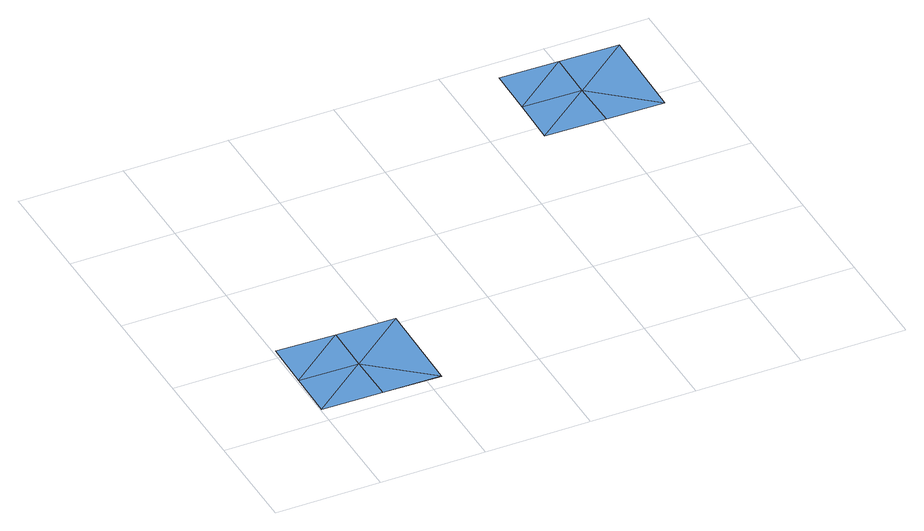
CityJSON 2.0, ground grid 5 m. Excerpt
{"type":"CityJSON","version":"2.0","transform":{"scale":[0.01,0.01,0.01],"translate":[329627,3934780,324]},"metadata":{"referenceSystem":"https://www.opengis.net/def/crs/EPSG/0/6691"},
"CityObjects":{
"waterbody1":{"type":"WaterBody","attributes":{"name":"1","class":"1140","function":"1","WaterBodyRiverFloodingRiskAttribute.description":"1","WaterBodyRiverFloodingRiskAttribute.rankOrg":"1","WaterBodyRiverFloodingRiskAttribute.adminType":"2","WaterBodyRiverFloodingRiskAttribute.scale":"L2"},"geometry":[{"type":"MultiSurface","lod":"1","boundaries":[[[0,1,2]],[[3,4,2]],[[4,3,5]],[[2,6,3]],[[4,0,2]],[[2,7,6]],[[1,7,2]],[[8,7,1]]]}]},
"waterbody2":{"type":"WaterBody","attributes":{"name":"1","class":"1140","function":"1","WaterBodyRiverFloodingRiskAttribute.description":"1","WaterBodyRiverFloodingRiskAttribute.rankOrg":"1","WaterBodyRiverFloodingRiskAttribute.adminType":"2","WaterBodyRiverFloodingRiskAttribute.scale":"L2"},"geometry":[{"type":"MultiSurface","lod":"1","boundaries":[[[9,10,11]],[[10,9,12]],[[12,9,13]],[[13,9,14]],[[15,14,9]],[[11,15,9]],[[15,11,16]]]}]}
},
"vertices":[
[3,79,57],[292,74,56],[291,305,56],[295,536,56],[7,310,57],[12,541,57],[578,531,55],[570,72,56],[570,68,56],
[2017,1659,54],[2305,1885,53],[2022,1890,53],[2296,1423,54],[2020,1428,54],[1729,1433,54],[1734,1664,54],[1738,1896,54]
]}
